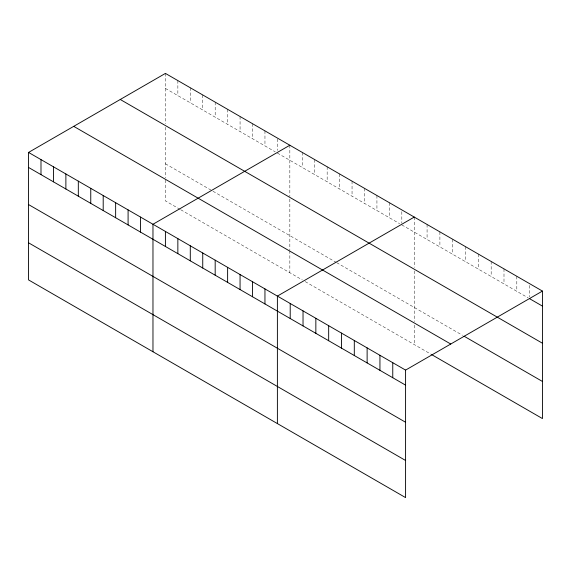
<?xml version="1.0" encoding="UTF-8"?>
<svg xmlns="http://www.w3.org/2000/svg" width="571" height="571" viewBox="0 0 571 571"><rect width="100%" height="100%" fill="white"/><g stroke="black" fill="none" stroke-linecap="round" stroke-linejoin="round"><path stroke-width="0.43" stroke-dasharray="2.85 2.14" d="M165.419 73.402L165.419 123.779M165.419 88.434L275.201 151.822M277.399 153.085L399.621 223.654M401.82 224.917L528.125 297.841M165.419 163.784L212.262 190.828M212.99 191.249L335.948 262.239M336.683 262.66L462.517 335.313M180.058 209.35L165.419 200.899L165.419 178.809M180.786 209.771L302.28 279.911M305.207 281.603L430.848 354.141M529.631 285.45L529.631 296.941M516.812 276.278L516.812 291.31M503.993 268.877L503.993 283.908M491.174 261.475L491.174 276.507M478.355 254.074L478.355 269.105M465.536 246.672L465.536 261.704M452.717 239.278L452.717 254.309M439.898 231.876L439.898 246.908M427.079 224.474L427.079 239.506M414.26 217.073L414.26 267.449M414.26 270.918L414.26 321.587M414.26 325.127L414.26 344.563M401.82 211.655L401.82 223.154M389.372 202.705L389.372 217.737M376.931 195.525L376.931 210.556M364.491 188.337L364.491 203.369M352.05 181.157L352.05 196.188M339.609 173.969L339.609 189.001M327.162 166.789L327.162 181.821M314.721 159.602L314.721 174.633M302.28 152.421L302.28 167.453M289.84 145.241L289.84 196.495M289.84 199.079L289.84 249.755M289.84 250.64L289.84 272.731M277.399 138.939L277.399 150.43M264.958 130.873L264.958 145.905M252.51 123.686L252.51 138.717M240.07 116.505L240.07 131.537M227.629 109.318L227.629 124.35M215.188 102.138L215.188 117.169M202.748 94.957L202.748 109.989M190.3 87.77L190.3 102.801M177.859 80.59L177.859 95.621M165.419 127.247L165.419 177.924"/><path stroke-width="0.86" d="M28.55 152.428L405.581 370.101L405.581 497.598L28.55 279.918L28.55 152.428L165.419 73.402L542.45 291.082L542.45 418.572L431.605 354.577M289.84 145.241L152.971 224.26L152.971 351.75M414.26 217.073L277.392 296.092L277.392 423.582M405.581 370.101L542.45 291.082M529.631 298.712L542.45 306.113M120.253 99.482L542.45 343.228M464.03 336.183L542.45 381.464M73.716 126.348L450.747 344.027M28.55 167.453L405.581 385.132M28.55 204.568L405.581 422.247M28.55 242.803L405.581 460.483M392.762 362.699L392.762 377.731M379.943 355.298L379.943 370.329M367.124 347.896L367.124 362.928M354.305 340.494L354.305 355.526M341.487 333.1L341.487 348.132M328.668 325.698L328.668 340.73M315.849 318.297L315.849 333.328M303.03 310.895L303.03 325.927M290.211 303.494L290.211 318.525M264.951 288.912L264.951 303.943M252.503 281.724L252.503 296.756M240.063 274.544L240.063 289.576M227.622 267.356L227.622 282.388M215.181 260.176L215.181 275.208M202.741 252.989L202.741 268.02M190.293 245.808L190.293 260.84M177.852 238.628L177.852 253.66M165.412 231.441L165.412 246.472M140.53 217.073L140.53 232.104M128.09 209.892L128.09 224.924M115.642 202.705L115.642 217.737M103.201 195.525L103.201 210.556M90.76 188.344L90.76 203.376M78.32 181.157L78.32 196.188M65.879 173.977L65.879 189.008M53.431 166.789L53.431 181.821M40.991 159.609L40.991 174.64"/></g></svg>
